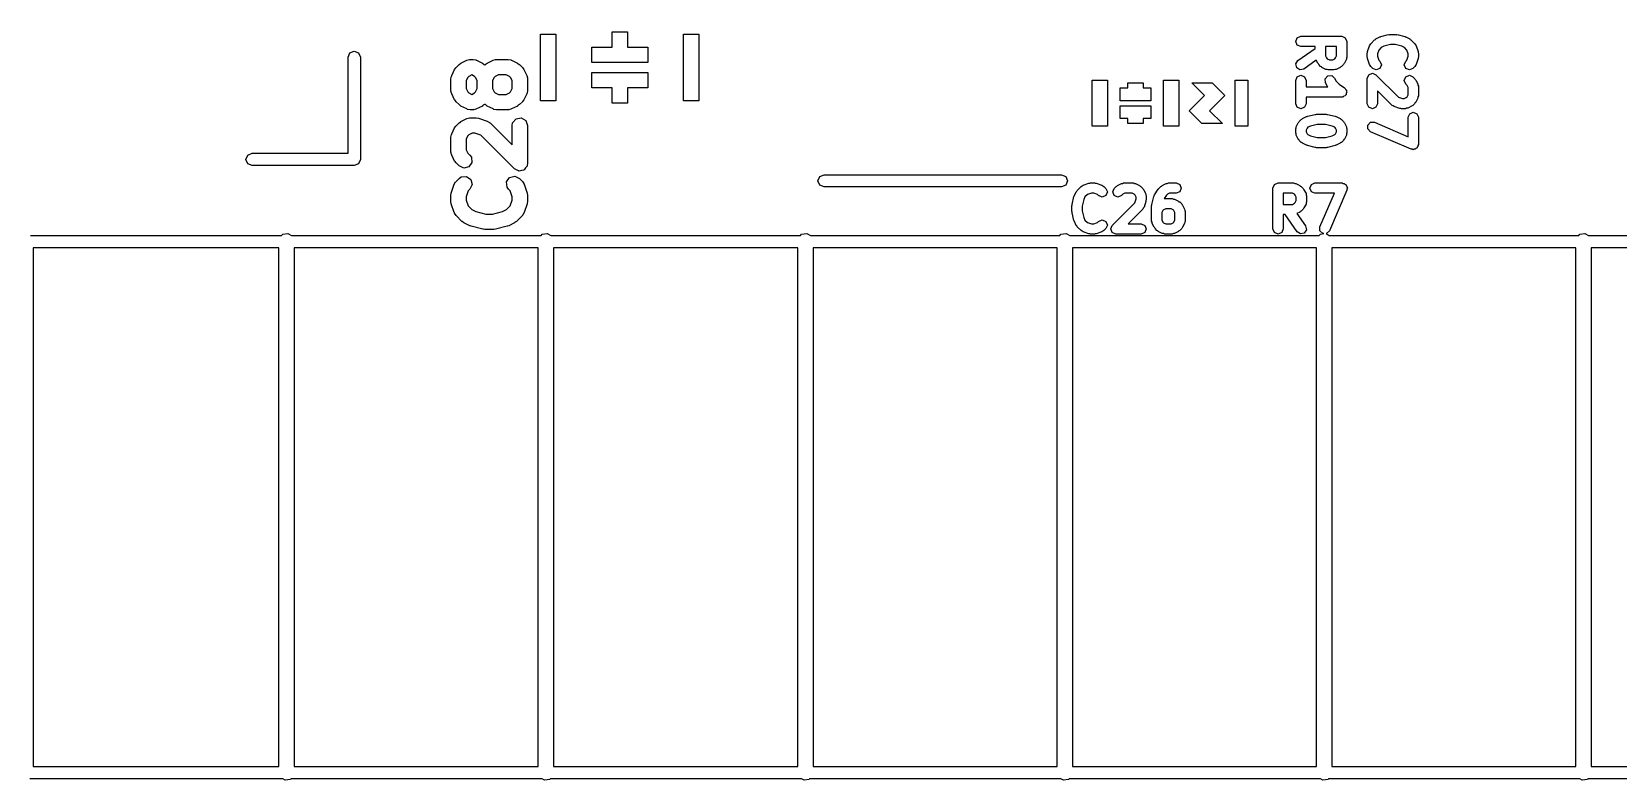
# Model space of a CAD drawing. Extents: x 99.7 to 144.3, y -109.9 to -50.
# Drawn here: x 109.39 to 124.93, y -109.93 to -102.6 of the extents above; entities that cross this region are included whole.
import ezdxf

# ---------------------------------------------------------------- set-up
doc = ezdxf.new("R2010")
doc.units = 0
doc.layers.add('BLACK', color=7, linetype='CONTINUOUS')

msp = doc.modelspace()

# ---------------------------------------------------------------- linework, layer by layer
at = {"layer": 'BLACK', "linetype": 'CONTINUOUS'}
for p, q in [((114.375, -103.275), (114.375, -102.625)), ((114.375, -102.625), (114.525, -102.625)), ((114.525, -102.625), (114.525, -103.275)), ((115.075, -102.75), (115.075, -102.6)), ((115.075, -102.6), (115.225, -102.6)), ((115.225, -102.6), (115.225, -102.75)), ((115.775, -103.275), (115.775, -102.625)), ((115.775, -102.625), (115.925, -102.625)), ((115.925, -102.625), (115.925, -103.275)), ((121.769, -102.695), (121.784, -102.66)), ((121.784, -102.66), (121.819, -102.645)), ((121.819, -102.645), (122.219, -102.645)), ((122.219, -102.645), (122.254, -102.66)), ((122.254, -102.66), (122.269, -102.695)), ((122.503, -102.717), (122.541, -102.679)), ((122.541, -102.679), (122.548, -102.676)), ((122.548, -102.676), (122.554, -102.67)), ((122.554, -102.67), (122.592, -102.651)), ((122.592, -102.651), (122.598, -102.65)), ((122.598, -102.65), (122.602, -102.647)), ((122.602, -102.647), (122.678, -102.628)), ((122.678, -102.628), (122.685, -102.629)), ((122.685, -102.629), (122.69, -102.626)), ((122.69, -102.626), (122.748, -102.626)), ((122.748, -102.626), (122.753, -102.629)), ((122.753, -102.629), (122.76, -102.628)), ((122.76, -102.628), (122.836, -102.647)), ((122.836, -102.647), (122.841, -102.65)), ((122.841, -102.65), (122.846, -102.651)), ((122.846, -102.651), (122.884, -102.67)), ((122.884, -102.67), (122.89, -102.676)), ((122.89, -102.676), (122.897, -102.679)), ((122.897, -102.679), (122.935, -102.717)), ((112.49, -102.85), (112.508, -102.808)), ((112.508, -102.808), (112.55, -102.79)), ((112.55, -102.79), (112.592, -102.808)), ((112.592, -102.808), (112.61, -102.85)), ((114.875, -102.9), (114.875, -102.75)), ((114.875, -102.75), (115.075, -102.75)), ((115.225, -102.75), (115.425, -102.75)), ((115.425, -102.75), (115.425, -102.9)), ((121.784, -102.731), (121.769, -102.695)), ((121.819, -102.745), (121.784, -102.731)), ((121.79, -102.883), (121.96, -102.764)), ((121.96, -102.745), (121.819, -102.745)), ((121.96, -102.764), (121.96, -102.745)), ((122.06, -102.745), (122.06, -102.836)), ((122.169, -102.745), (122.06, -102.745)), ((122.06, -102.836), (122.07, -102.856)), ((122.159, -102.856), (122.169, -102.836)), ((122.169, -102.836), (122.169, -102.745)), ((122.269, -102.695), (122.269, -102.848)), ((122.469, -102.81), (122.472, -102.802)), ((122.469, -102.848), (122.469, -102.81)), ((122.472, -102.794), (122.491, -102.737)), ((122.472, -102.802), (122.472, -102.794)), ((122.491, -102.737), (122.498, -102.728)), ((122.498, -102.728), (122.503, -102.717)), ((122.582, -102.779), (122.569, -102.818)), ((122.569, -102.818), (122.569, -102.84)), ((122.606, -102.755), (122.582, -102.779)), ((122.632, -102.742), (122.606, -102.755)), ((122.697, -102.726), (122.632, -102.742)), ((122.741, -102.726), (122.697, -102.726)), ((122.806, -102.742), (122.741, -102.726)), ((122.832, -102.755), (122.806, -102.742)), ((122.856, -102.779), (122.832, -102.755)), ((122.869, -102.818), (122.856, -102.779)), ((122.869, -102.84), (122.869, -102.818)), ((122.935, -102.717), (122.94, -102.728)), ((122.94, -102.728), (122.947, -102.737)), ((122.947, -102.737), (122.966, -102.794)), ((122.966, -102.794), (122.966, -102.802)), ((122.966, -102.802), (122.969, -102.81)), ((122.969, -102.81), (122.969, -102.848)), ((112.49, -103.79), (112.49, -102.85)), ((112.61, -102.85), (112.61, -103.85)), ((113.504, -103.027), (113.533, -102.97)), ((113.533, -102.97), (113.546, -102.952)), ((113.546, -102.952), (113.547, -102.951)), ((113.547, -102.951), (113.576, -102.922)), ((113.576, -102.922), (113.594, -102.909)), ((113.594, -102.909), (113.595, -102.908)), ((113.595, -102.908), (113.652, -102.879)), ((113.652, -102.879), (113.677, -102.872)), ((113.677, -102.872), (113.682, -102.873)), ((113.682, -102.873), (113.686, -102.871)), ((113.686, -102.871), (113.714, -102.871)), ((113.714, -102.871), (113.74, -102.876)), ((113.74, -102.876), (113.743, -102.879)), ((113.743, -102.879), (113.748, -102.879)), ((113.748, -102.879), (113.805, -102.908)), ((113.805, -102.908), (113.823, -102.921)), ((113.823, -102.921), (113.824, -102.922)), ((113.824, -102.922), (113.829, -102.926)), ((113.829, -102.926), (113.833, -102.922)), ((113.833, -102.922), (113.851, -102.909)), ((113.851, -102.909), (113.852, -102.908)), ((113.852, -102.908), (113.909, -102.879)), ((113.909, -102.879), (113.934, -102.872)), ((113.934, -102.872), (113.939, -102.873)), ((113.939, -102.873), (113.943, -102.871)), ((113.943, -102.871), (114.057, -102.871)), ((114.057, -102.871), (114.083, -102.876)), ((114.083, -102.876), (114.086, -102.879)), ((114.086, -102.879), (114.091, -102.879)), ((114.091, -102.879), (114.148, -102.908)), ((114.148, -102.908), (114.166, -102.921)), ((114.166, -102.921), (114.167, -102.922)), ((114.167, -102.922), (114.196, -102.951)), ((114.196, -102.951), (114.209, -102.969)), ((114.209, -102.969), (114.21, -102.97)), ((114.21, -102.97), (114.239, -103.027)), ((115.425, -102.9), (114.875, -102.9)), ((121.77, -102.915), (121.79, -102.883)), ((121.778, -102.952), (121.77, -102.915)), ((121.81, -102.973), (121.778, -102.952)), ((121.848, -102.965), (121.81, -102.973)), ((121.97, -102.879), (121.848, -102.965)), ((121.984, -102.908), (121.97, -102.879)), ((121.99, -102.913), (121.984, -102.908)), ((121.993, -102.921), (121.99, -102.913)), ((122.012, -102.94), (121.993, -102.921)), ((122.02, -102.943), (122.012, -102.94)), ((122.025, -102.949), (122.02, -102.943)), ((122.063, -102.969), (122.025, -102.949)), ((122.075, -102.969), (122.063, -102.969)), ((122.07, -102.856), (122.077, -102.864)), ((122.086, -102.974), (122.075, -102.969)), ((122.077, -102.864), (122.098, -102.874)), ((122.143, -102.974), (122.086, -102.974)), ((122.098, -102.874), (122.131, -102.874)), ((122.131, -102.874), (122.151, -102.864)), ((122.154, -102.969), (122.143, -102.974)), ((122.151, -102.864), (122.159, -102.856)), ((122.165, -102.969), (122.154, -102.969)), ((122.203, -102.949), (122.165, -102.969)), ((122.209, -102.943), (122.203, -102.949)), ((122.216, -102.94), (122.209, -102.943)), ((122.235, -102.921), (122.216, -102.94)), ((122.239, -102.913), (122.235, -102.921)), ((122.245, -102.908), (122.239, -102.913)), ((122.264, -102.87), (122.245, -102.908)), ((122.265, -102.858), (122.264, -102.87)), ((122.269, -102.848), (122.265, -102.858)), ((122.472, -102.855), (122.469, -102.848)), ((122.472, -102.863), (122.472, -102.855)), ((122.491, -102.921), (122.472, -102.863)), ((122.498, -102.929), (122.491, -102.921)), ((122.503, -102.94), (122.498, -102.929)), ((122.522, -102.959), (122.503, -102.94)), ((122.557, -102.974), (122.522, -102.959)), ((122.592, -102.959), (122.557, -102.974)), ((122.569, -102.84), (122.582, -102.878)), ((122.582, -102.878), (122.592, -102.888)), ((122.592, -102.888), (122.607, -102.924)), ((122.607, -102.924), (122.592, -102.959)), ((122.831, -102.924), (122.846, -102.888)), ((122.846, -102.959), (122.831, -102.924)), ((122.846, -102.888), (122.856, -102.878)), ((122.881, -102.974), (122.846, -102.959)), ((122.856, -102.878), (122.869, -102.84)), ((122.916, -102.959), (122.881, -102.974)), ((122.935, -102.94), (122.916, -102.959)), ((122.94, -102.929), (122.935, -102.94)), ((122.947, -102.921), (122.94, -102.929)), ((122.966, -102.863), (122.947, -102.921)), ((122.969, -102.848), (122.966, -102.855)), ((122.966, -102.855), (122.966, -102.863)), ((113.496, -103.061), (113.501, -103.035)), ((113.496, -103.175), (113.496, -103.061)), ((113.501, -103.035), (113.504, -103.032)), ((113.504, -103.032), (113.504, -103.027)), ((113.662, -103.048), (113.646, -103.078)), ((113.646, -103.078), (113.646, -103.157)), ((113.673, -103.037), (113.662, -103.048)), ((113.7, -103.023), (113.673, -103.037)), ((113.727, -103.037), (113.7, -103.023)), ((113.738, -103.048), (113.727, -103.037)), ((113.754, -103.078), (113.738, -103.048)), ((113.754, -103.157), (113.754, -103.078)), ((113.919, -103.048), (113.904, -103.078)), ((113.904, -103.078), (113.904, -103.157)), ((113.93, -103.037), (113.919, -103.048)), ((113.961, -103.021), (113.93, -103.037)), ((114.039, -103.021), (113.961, -103.021)), ((114.07, -103.037), (114.039, -103.021)), ((114.081, -103.048), (114.07, -103.037)), ((114.096, -103.078), (114.081, -103.048)), ((114.096, -103.157), (114.096, -103.078)), ((114.239, -103.027), (114.246, -103.052)), ((114.246, -103.052), (114.245, -103.057)), ((114.245, -103.057), (114.246, -103.061)), ((114.246, -103.061), (114.246, -103.175)), ((114.875, -103.15), (114.875, -103)), ((114.875, -103), (115.425, -103)), ((115.425, -103), (115.425, -103.15)), ((119.775, -103.525), (119.775, -103.075)), ((119.775, -103.075), (119.925, -103.075)), ((119.925, -103.075), (119.925, -103.525)), ((120.125, -103.15), (120.125, -103.1)), ((120.125, -103.1), (120.275, -103.1)), ((120.275, -103.1), (120.275, -103.15)), ((120.475, -103.075), (120.625, -103.075)), ((120.475, -103.525), (120.475, -103.075)), ((120.625, -103.075), (120.625, -103.525)), ((120.875, -103.225), (120.75, -103.1)), ((120.75, -103.1), (120.95, -103.1)), ((120.95, -103.1), (121.075, -103.225)), ((121.175, -103.525), (121.175, -103.075)), ((121.175, -103.075), (121.3, -103.075)), ((121.3, -103.075), (121.3, -103.525)), ((121.769, -103.076), (121.784, -103.041)), ((121.769, -103.305), (121.769, -103.076)), ((121.784, -103.041), (121.819, -103.026)), ((121.819, -103.026), (121.854, -103.041)), ((121.854, -103.041), (121.869, -103.076)), ((121.869, -103.076), (121.869, -103.14)), ((121.869, -103.14), (122.084, -103.14)), ((122.057, -103.06), (122.082, -103.031)), ((122.06, -103.099), (122.057, -103.06)), ((122.079, -103.137), (122.06, -103.099)), ((122.084, -103.14), (122.079, -103.137)), ((122.082, -103.031), (122.121, -103.029)), ((122.121, -103.029), (122.149, -103.054)), ((122.149, -103.054), (122.165, -103.085)), ((122.165, -103.085), (122.194, -103.114)), ((122.194, -103.114), (122.247, -103.149)), ((122.247, -103.149), (122.25, -103.153)), ((122.469, -103.057), (122.484, -103.022)), ((122.469, -103.305), (122.469, -103.057)), ((122.484, -103.022), (122.519, -103.007)), ((122.519, -103.007), (122.554, -103.022)), ((122.554, -103.022), (122.775, -103.242)), ((122.831, -103.076), (122.846, -103.041)), ((122.846, -103.112), (122.831, -103.076)), ((122.846, -103.041), (122.881, -103.026)), ((122.859, -103.125), (122.846, -103.112)), ((122.869, -103.145), (122.859, -103.125)), ((122.869, -103.217), (122.869, -103.145)), ((122.881, -103.026), (122.916, -103.041)), ((122.916, -103.041), (122.935, -103.06)), ((122.935, -103.06), (122.939, -103.067)), ((122.939, -103.067), (122.945, -103.073)), ((122.945, -103.073), (122.964, -103.111)), ((122.964, -103.111), (122.965, -103.123)), ((122.965, -103.123), (122.969, -103.133)), ((122.969, -103.133), (122.969, -103.229)), ((113.498, -103.179), (113.496, -103.175)), ((113.497, -103.184), (113.498, -103.179)), ((113.504, -103.209), (113.497, -103.184)), ((113.533, -103.266), (113.504, -103.209)), ((113.534, -103.267), (113.533, -103.266)), ((113.547, -103.285), (113.534, -103.267)), ((113.576, -103.314), (113.547, -103.285)), ((113.646, -103.157), (113.662, -103.188)), ((113.662, -103.188), (113.673, -103.199)), ((113.673, -103.199), (113.7, -103.213)), ((113.7, -103.213), (113.727, -103.199)), ((113.727, -103.199), (113.738, -103.188)), ((113.738, -103.188), (113.754, -103.157)), ((113.904, -103.157), (113.919, -103.188)), ((113.919, -103.188), (113.93, -103.199)), ((113.93, -103.199), (113.961, -103.214)), ((113.961, -103.214), (114.039, -103.214)), ((114.039, -103.214), (114.07, -103.199)), ((114.07, -103.199), (114.081, -103.188)), ((114.081, -103.188), (114.096, -103.157)), ((114.196, -103.285), (114.167, -103.314)), ((114.197, -103.284), (114.196, -103.285)), ((114.21, -103.266), (114.197, -103.284)), ((114.239, -103.209), (114.21, -103.266)), ((114.242, -103.201), (114.239, -103.204)), ((114.239, -103.204), (114.239, -103.209)), ((114.246, -103.175), (114.242, -103.201)), ((114.525, -103.275), (114.375, -103.275)), ((115.075, -103.15), (114.875, -103.15)), ((115.075, -103.3), (115.075, -103.15)), ((115.225, -103.3), (115.075, -103.3)), ((115.425, -103.15), (115.225, -103.15)), ((115.225, -103.15), (115.225, -103.3)), ((115.925, -103.275), (115.775, -103.275)), ((120.05, -103.275), (120.05, -103.15)), ((120.05, -103.15), (120.125, -103.15)), ((120.35, -103.275), (120.05, -103.275)), ((120.275, -103.15), (120.35, -103.15)), ((120.35, -103.15), (120.35, -103.275)), ((120.725, -103.375), (120.875, -103.225)), ((121.075, -103.225), (120.925, -103.375)), ((122.219, -103.24), (121.869, -103.24)), ((121.869, -103.24), (121.869, -103.305)), ((122.224, -103.239), (122.219, -103.24)), ((122.229, -103.24), (122.224, -103.239)), ((122.241, -103.231), (122.229, -103.24)), ((122.254, -103.226), (122.241, -103.231)), ((122.25, -103.153), (122.254, -103.155)), ((122.254, -103.155), (122.26, -103.169)), ((122.256, -103.221), (122.254, -103.226)), ((122.261, -103.218), (122.256, -103.221)), ((122.26, -103.169), (122.268, -103.181)), ((122.263, -103.204), (122.261, -103.218)), ((122.269, -103.19), (122.263, -103.204)), ((122.268, -103.181), (122.267, -103.186)), ((122.267, -103.186), (122.269, -103.19)), ((122.712, -103.321), (122.569, -103.178)), ((122.569, -103.178), (122.569, -103.305)), ((122.775, -103.242), (122.813, -103.255)), ((122.813, -103.255), (122.831, -103.255)), ((122.831, -103.255), (122.851, -103.245)), ((122.851, -103.245), (122.859, -103.237)), ((122.859, -103.237), (122.869, -103.217)), ((122.935, -103.302), (122.916, -103.321)), ((122.939, -103.294), (122.935, -103.302)), ((122.945, -103.289), (122.939, -103.294)), ((122.964, -103.251), (122.945, -103.289)), ((122.965, -103.239), (122.964, -103.251)), ((122.969, -103.229), (122.965, -103.239)), ((113.577, -103.314), (113.576, -103.314)), ((113.595, -103.328), (113.577, -103.314)), ((113.652, -103.356), (113.595, -103.328)), ((113.595, -103.479), (113.652, -103.451)), ((113.657, -103.357), (113.652, -103.356)), ((113.652, -103.451), (113.677, -103.443)), ((113.66, -103.36), (113.657, -103.357)), ((113.686, -103.364), (113.66, -103.36)), ((113.677, -103.443), (113.682, -103.444)), ((113.682, -103.444), (113.686, -103.443)), ((113.714, -103.364), (113.686, -103.364)), ((113.686, -103.443), (113.743, -103.443)), ((113.718, -103.363), (113.714, -103.364)), ((113.723, -103.364), (113.718, -103.363)), ((113.748, -103.356), (113.723, -103.364)), ((113.743, -103.443), (113.765, -103.447)), ((113.805, -103.328), (113.748, -103.356)), ((113.765, -103.447), (113.767, -103.447)), ((113.767, -103.447), (113.852, -103.475)), ((113.806, -103.327), (113.805, -103.328)), ((113.824, -103.314), (113.806, -103.327)), ((113.829, -103.31), (113.824, -103.314)), ((113.833, -103.314), (113.829, -103.31)), ((113.834, -103.314), (113.833, -103.314)), ((113.852, -103.328), (113.834, -103.314)), ((113.909, -103.356), (113.852, -103.328)), ((113.914, -103.357), (113.909, -103.356)), ((113.917, -103.36), (113.914, -103.357)), ((113.943, -103.364), (113.917, -103.36)), ((114.057, -103.364), (113.943, -103.364)), ((114.061, -103.363), (114.057, -103.364)), ((114.066, -103.364), (114.061, -103.363)), ((114.091, -103.356), (114.066, -103.364)), ((114.148, -103.328), (114.091, -103.356)), ((114.101, -103.492), (114.134, -103.453)), ((114.134, -103.453), (114.184, -103.444)), ((114.149, -103.327), (114.148, -103.328)), ((114.167, -103.314), (114.149, -103.327)), ((114.184, -103.444), (114.229, -103.47)), ((120.05, -103.45), (120.05, -103.325)), ((120.05, -103.325), (120.35, -103.325)), ((120.125, -103.45), (120.05, -103.45)), ((120.125, -103.5), (120.125, -103.45)), ((120.35, -103.45), (120.275, -103.45)), ((120.275, -103.45), (120.275, -103.5)), ((120.35, -103.325), (120.35, -103.45)), ((120.85, -103.5), (120.725, -103.375)), ((120.925, -103.375), (121.05, -103.5)), ((121.784, -103.34), (121.769, -103.305)), ((121.819, -103.355), (121.784, -103.34)), ((121.854, -103.34), (121.819, -103.355)), ((121.822, -103.46), (121.829, -103.457)), ((121.829, -103.457), (121.835, -103.451)), ((121.835, -103.451), (121.873, -103.431)), ((121.869, -103.305), (121.854, -103.34)), ((121.873, -103.431), (121.879, -103.431)), ((121.879, -103.431), (121.883, -103.428)), ((121.883, -103.428), (121.959, -103.409)), ((121.959, -103.409), (121.966, -103.41)), ((121.966, -103.41), (121.971, -103.407)), ((121.971, -103.407), (122.067, -103.407)), ((122.067, -103.407), (122.073, -103.41)), ((122.073, -103.41), (122.079, -103.409)), ((122.079, -103.409), (122.155, -103.428)), ((122.155, -103.428), (122.16, -103.431)), ((122.16, -103.431), (122.165, -103.431)), ((122.165, -103.431), (122.203, -103.451)), ((122.203, -103.451), (122.209, -103.457)), ((122.209, -103.457), (122.216, -103.46)), ((122.484, -103.34), (122.469, -103.305)), ((122.519, -103.355), (122.484, -103.34)), ((122.554, -103.34), (122.519, -103.355)), ((122.569, -103.305), (122.554, -103.34)), ((122.723, -103.326), (122.712, -103.321)), ((122.732, -103.333), (122.723, -103.326)), ((122.789, -103.352), (122.732, -103.333)), ((122.797, -103.352), (122.789, -103.352)), ((122.805, -103.355), (122.797, -103.352)), ((122.843, -103.355), (122.805, -103.355)), ((122.854, -103.35), (122.843, -103.355)), ((122.865, -103.349), (122.854, -103.35)), ((122.903, -103.33), (122.865, -103.349)), ((122.869, -103.438), (122.884, -103.403)), ((122.869, -103.629), (122.869, -103.438)), ((122.884, -103.403), (122.919, -103.388)), ((122.909, -103.324), (122.903, -103.33)), ((122.916, -103.321), (122.909, -103.324)), ((122.919, -103.388), (122.954, -103.403)), ((122.954, -103.403), (122.969, -103.438)), ((122.969, -103.438), (122.969, -103.705)), ((113.496, -103.632), (113.501, -103.606)), ((113.501, -103.606), (113.504, -103.603)), ((113.504, -103.599), (113.533, -103.541)), ((113.504, -103.603), (113.504, -103.599)), ((113.533, -103.541), (113.546, -103.523)), ((113.546, -103.523), (113.547, -103.522)), ((113.547, -103.522), (113.576, -103.493)), ((113.576, -103.493), (113.594, -103.481)), ((113.594, -103.481), (113.595, -103.479)), ((113.673, -103.608), (113.662, -103.619)), ((113.703, -103.593), (113.673, -103.608)), ((113.731, -103.593), (113.703, -103.593)), ((113.788, -103.612), (113.731, -103.593)), ((114.118, -103.942), (113.788, -103.612)), ((113.852, -103.475), (113.875, -103.488)), ((113.875, -103.488), (113.878, -103.492)), ((113.878, -103.492), (113.882, -103.493)), ((113.882, -103.493), (114.096, -103.708)), ((114.096, -103.518), (114.101, -103.492)), ((114.096, -103.708), (114.096, -103.518)), ((114.229, -103.47), (114.246, -103.518)), ((114.246, -103.518), (114.246, -103.889)), ((119.925, -103.525), (119.775, -103.525)), ((120.275, -103.5), (120.125, -103.5)), ((120.625, -103.525), (120.475, -103.525)), ((121.05, -103.5), (120.85, -103.5)), ((121.3, -103.525), (121.175, -103.525)), ((121.769, -103.552), (121.774, -103.542)), ((121.769, -103.59), (121.769, -103.552)), ((121.774, -103.601), (121.769, -103.59)), ((121.774, -103.53), (121.793, -103.492)), ((121.774, -103.542), (121.774, -103.53)), ((121.774, -103.613), (121.774, -103.601)), ((121.793, -103.651), (121.774, -103.613)), ((121.793, -103.492), (121.8, -103.487)), ((121.8, -103.487), (121.803, -103.479)), ((121.803, -103.479), (121.822, -103.46)), ((121.879, -103.544), (121.869, -103.564)), ((121.869, -103.564), (121.869, -103.579)), ((121.869, -103.579), (121.879, -103.599)), ((121.887, -103.536), (121.879, -103.544)), ((121.879, -103.599), (121.887, -103.607)), ((121.913, -103.523), (121.887, -103.536)), ((121.887, -103.607), (121.913, -103.619)), ((121.978, -103.507), (121.913, -103.523)), ((122.061, -103.507), (121.978, -103.507)), ((122.125, -103.523), (122.061, -103.507)), ((122.151, -103.536), (122.125, -103.523)), ((122.125, -103.619), (122.151, -103.607)), ((122.159, -103.544), (122.151, -103.536)), ((122.151, -103.607), (122.159, -103.599)), ((122.169, -103.564), (122.159, -103.544)), ((122.159, -103.599), (122.169, -103.579)), ((122.169, -103.579), (122.169, -103.564)), ((122.216, -103.46), (122.235, -103.479)), ((122.235, -103.479), (122.239, -103.487)), ((122.239, -103.487), (122.245, -103.492)), ((122.245, -103.492), (122.264, -103.53)), ((122.264, -103.613), (122.245, -103.651)), ((122.264, -103.53), (122.265, -103.542)), ((122.265, -103.601), (122.264, -103.613)), ((122.265, -103.542), (122.269, -103.552)), ((122.269, -103.59), (122.265, -103.601)), ((122.269, -103.552), (122.269, -103.59)), ((122.473, -103.514), (122.5, -103.487)), ((122.473, -103.552), (122.473, -103.514)), ((122.499, -103.579), (122.473, -103.552)), ((122.899, -103.751), (122.499, -103.579)), ((122.5, -103.487), (122.539, -103.487)), ((122.539, -103.487), (122.869, -103.629)), ((113.496, -103.775), (113.496, -103.632)), ((113.662, -103.619), (113.646, -103.65)), ((113.646, -103.65), (113.646, -103.757)), ((113.646, -103.757), (113.662, -103.788)), ((121.8, -103.656), (121.793, -103.651)), ((121.803, -103.664), (121.8, -103.656)), ((121.822, -103.683), (121.803, -103.664)), ((121.829, -103.686), (121.822, -103.683)), ((121.835, -103.692), (121.829, -103.686)), ((121.873, -103.711), (121.835, -103.692)), ((121.879, -103.712), (121.873, -103.711)), ((121.883, -103.715), (121.879, -103.712)), ((121.959, -103.734), (121.883, -103.715)), ((121.913, -103.619), (121.978, -103.636)), ((121.966, -103.733), (121.959, -103.734)), ((121.971, -103.736), (121.966, -103.733)), ((122.067, -103.736), (121.971, -103.736)), ((121.978, -103.636), (122.061, -103.636)), ((122.061, -103.636), (122.125, -103.619)), ((122.073, -103.733), (122.067, -103.736)), ((122.079, -103.734), (122.073, -103.733)), ((122.155, -103.715), (122.079, -103.734)), ((122.16, -103.712), (122.155, -103.715)), ((122.165, -103.711), (122.16, -103.712)), ((122.203, -103.692), (122.165, -103.711)), ((122.209, -103.686), (122.203, -103.692)), ((122.216, -103.683), (122.209, -103.686)), ((122.235, -103.664), (122.216, -103.683)), ((122.239, -103.656), (122.235, -103.664)), ((122.245, -103.651), (122.239, -103.656)), ((122.91, -103.751), (122.899, -103.751)), ((122.919, -103.755), (122.91, -103.751)), ((122.928, -103.751), (122.919, -103.755)), ((122.938, -103.751), (122.928, -103.751)), ((122.945, -103.744), (122.938, -103.751)), ((122.954, -103.74), (122.945, -103.744)), ((122.958, -103.731), (122.954, -103.74)), ((122.965, -103.724), (122.958, -103.731)), ((122.969, -103.705), (122.965, -103.714)), ((122.965, -103.714), (122.965, -103.724)), ((111.49, -103.85), (111.508, -103.808)), ((111.508, -103.892), (111.49, -103.85)), ((111.508, -103.808), (111.55, -103.79)), ((111.55, -103.91), (111.508, -103.892)), ((111.55, -103.79), (112.49, -103.79)), ((112.55, -103.91), (111.55, -103.91)), ((112.592, -103.892), (112.55, -103.91)), ((112.61, -103.85), (112.592, -103.892)), ((113.498, -103.779), (113.496, -103.775)), ((113.497, -103.784), (113.498, -103.779)), ((113.504, -103.809), (113.497, -103.784)), ((113.533, -103.866), (113.504, -103.809)), ((113.534, -103.867), (113.533, -103.866)), ((113.547, -103.885), (113.534, -103.867)), ((113.576, -103.914), (113.547, -103.885)), ((113.622, -103.935), (113.576, -103.914)), ((113.672, -103.922), (113.622, -103.935)), ((113.662, -103.788), (113.682, -103.808)), ((113.701, -103.88), (113.672, -103.922)), ((113.682, -103.808), (113.697, -103.829)), ((113.697, -103.829), (113.701, -103.88)), ((114.242, -103.915), (114.227, -103.932)), ((114.243, -103.91), (114.242, -103.915)), ((114.244, -103.909), (114.243, -103.91)), ((114.246, -103.889), (114.244, -103.905)), ((114.244, -103.905), (114.244, -103.909)), ((113.529, -104.094), (113.541, -104.071)), ((113.541, -104.071), (113.545, -104.069)), ((113.545, -104.069), (113.547, -104.065)), ((113.547, -104.065), (113.576, -104.036)), ((113.576, -104.036), (113.597, -104.021)), ((113.597, -104.021), (113.648, -104.017)), ((113.648, -104.017), (113.69, -104.046)), ((113.69, -104.046), (113.703, -104.096)), ((114.042, -104.07), (114.071, -104.028)), ((114.046, -104.121), (114.042, -104.07)), ((114.071, -104.028), (114.121, -104.015)), ((114.139, -103.952), (114.118, -103.942)), ((114.121, -104.015), (114.167, -104.036)), ((114.158, -103.963), (114.139, -103.952)), ((114.162, -103.963), (114.158, -103.963)), ((114.165, -103.964), (114.162, -103.963)), ((114.187, -103.958), (114.165, -103.964)), ((114.167, -104.036), (114.196, -104.065)), ((114.209, -103.954), (114.187, -103.958)), ((114.196, -104.065), (114.211, -104.086)), ((114.211, -103.952), (114.209, -103.954)), ((114.214, -103.951), (114.211, -103.952)), ((114.227, -103.932), (114.214, -103.951)), ((117.09, -104.06), (117.108, -104.018)), ((117.108, -104.102), (117.09, -104.06)), ((117.108, -104.018), (117.15, -104)), ((117.15, -104), (119.475, -104)), ((119.475, -104), (119.517, -104.018)), ((119.517, -104.018), (119.535, -104.06)), ((119.535, -104.06), (119.517, -104.102)), ((119.752, -104.084), (119.76, -104.081)), ((119.76, -104.081), (119.798, -104.081)), ((119.798, -104.081), (119.805, -104.084)), ((120.073, -104.085), (120.083, -104.081)), ((120.083, -104.081), (120.179, -104.081)), ((120.179, -104.081), (120.189, -104.085)), ((120.511, -104.085), (120.521, -104.081)), ((120.521, -104.081), (120.598, -104.081)), ((120.598, -104.081), (120.633, -104.096)), ((121.56, -104.096), (121.595, -104.081)), ((121.595, -104.081), (121.748, -104.081)), ((121.748, -104.081), (121.758, -104.085)), ((121.922, -104.096), (121.957, -104.081)), ((121.957, -104.081), (122.224, -104.081)), ((122.224, -104.081), (122.233, -104.085)), ((113.496, -104.204), (113.5, -104.181)), ((113.496, -104.261), (113.496, -104.204)), ((113.5, -104.18), (113.529, -104.094)), ((113.5, -104.181), (113.5, -104.18)), ((113.666, -104.158), (113.646, -104.216)), ((113.646, -104.216), (113.646, -104.249)), ((113.682, -104.142), (113.666, -104.158)), ((113.703, -104.096), (113.682, -104.142)), ((114.061, -104.142), (114.046, -104.121)), ((114.077, -104.158), (114.061, -104.142)), ((114.096, -104.216), (114.077, -104.158)), ((114.096, -104.249), (114.096, -104.216)), ((114.211, -104.086), (114.211, -104.091)), ((114.211, -104.091), (114.214, -104.094)), ((114.214, -104.094), (114.243, -104.18)), ((114.243, -104.18), (114.246, -104.202)), ((114.246, -104.202), (114.246, -104.204)), ((114.246, -104.204), (114.246, -104.261)), ((117.15, -104.12), (117.108, -104.102)), ((119.475, -104.12), (117.15, -104.12)), ((119.517, -104.102), (119.475, -104.12)), ((119.578, -104.29), (119.597, -104.214)), ((119.597, -104.214), (119.6, -104.209)), ((119.6, -104.209), (119.601, -104.204)), ((119.601, -104.204), (119.62, -104.166)), ((119.62, -104.166), (119.626, -104.16)), ((119.626, -104.16), (119.629, -104.153)), ((119.629, -104.153), (119.667, -104.115)), ((119.667, -104.115), (119.678, -104.11)), ((119.678, -104.11), (119.687, -104.103)), ((119.687, -104.103), (119.744, -104.084)), ((119.705, -104.218), (119.692, -104.244)), ((119.729, -104.194), (119.705, -104.218)), ((119.768, -104.181), (119.729, -104.194)), ((119.744, -104.084), (119.752, -104.084)), ((119.79, -104.181), (119.768, -104.181)), ((119.828, -104.194), (119.79, -104.181)), ((119.805, -104.084), (119.813, -104.084)), ((119.813, -104.084), (119.871, -104.103)), ((119.838, -104.204), (119.828, -104.194)), ((119.874, -104.219), (119.838, -104.204)), ((119.871, -104.103), (119.879, -104.11)), ((119.909, -104.204), (119.874, -104.219)), ((119.879, -104.11), (119.89, -104.115)), ((119.89, -104.115), (119.909, -104.134)), ((119.909, -104.134), (119.924, -104.169)), ((119.924, -104.169), (119.909, -104.204)), ((119.976, -104.169), (119.991, -104.134)), ((119.991, -104.204), (119.976, -104.169)), ((119.991, -104.134), (120.01, -104.115)), ((120.026, -104.219), (119.991, -104.204)), ((120.01, -104.115), (120.017, -104.111)), ((120.017, -104.111), (120.023, -104.105)), ((120.023, -104.105), (120.061, -104.086)), ((120.062, -104.204), (120.026, -104.219)), ((120.061, -104.086), (120.073, -104.085)), ((120.075, -104.191), (120.062, -104.204)), ((120.095, -104.181), (120.075, -104.191)), ((120.167, -104.181), (120.095, -104.181)), ((120.187, -104.191), (120.167, -104.181)), ((120.195, -104.199), (120.187, -104.191)), ((120.189, -104.085), (120.201, -104.086)), ((120.205, -104.219), (120.195, -104.199)), ((120.201, -104.086), (120.239, -104.105)), ((120.205, -104.237), (120.205, -104.219)), ((120.239, -104.105), (120.244, -104.111)), ((120.244, -104.111), (120.252, -104.115)), ((120.252, -104.115), (120.271, -104.134)), ((120.271, -104.134), (120.274, -104.141)), ((120.274, -104.141), (120.28, -104.147)), ((120.28, -104.147), (120.299, -104.185)), ((120.299, -104.185), (120.3, -104.196)), ((120.3, -104.196), (120.305, -104.207)), ((120.305, -104.207), (120.305, -104.245)), ((120.359, -104.29), (120.378, -104.214)), ((120.378, -104.214), (120.383, -104.207)), ((120.383, -104.207), (120.385, -104.198)), ((120.385, -104.198), (120.423, -104.141)), ((120.423, -104.141), (120.427, -104.138)), ((120.427, -104.138), (120.429, -104.134)), ((120.429, -104.134), (120.448, -104.115)), ((120.448, -104.115), (120.456, -104.111)), ((120.456, -104.111), (120.461, -104.105)), ((120.461, -104.105), (120.499, -104.086)), ((120.503, -104.201), (120.481, -104.234)), ((120.481, -104.234), (120.483, -104.233)), ((120.483, -104.233), (120.56, -104.233)), ((120.499, -104.086), (120.511, -104.085)), ((120.513, -104.191), (120.503, -104.201)), ((120.533, -104.181), (120.513, -104.191)), ((120.598, -104.181), (120.533, -104.181)), ((120.56, -104.233), (120.57, -104.238)), ((120.633, -104.166), (120.598, -104.181)), ((120.633, -104.096), (120.648, -104.131)), ((120.648, -104.131), (120.633, -104.166)), ((121.545, -104.131), (121.56, -104.096)), ((121.545, -104.531), (121.545, -104.131)), ((121.645, -104.181), (121.645, -104.29)), ((121.736, -104.181), (121.645, -104.181)), ((121.756, -104.191), (121.736, -104.181)), ((121.764, -104.199), (121.756, -104.191)), ((121.758, -104.085), (121.77, -104.086)), ((121.774, -104.219), (121.764, -104.199)), ((121.77, -104.086), (121.808, -104.105)), ((121.774, -104.252), (121.774, -104.219)), ((121.808, -104.105), (121.813, -104.111)), ((121.813, -104.111), (121.821, -104.115)), ((121.821, -104.115), (121.84, -104.134)), ((121.84, -104.134), (121.843, -104.141)), ((121.843, -104.141), (121.849, -104.147)), ((121.849, -104.147), (121.869, -104.185)), ((121.869, -104.185), (121.869, -104.196)), ((121.869, -104.196), (121.874, -104.207)), ((121.874, -104.207), (121.874, -104.264)), ((121.907, -104.131), (121.922, -104.096)), ((121.922, -104.166), (121.907, -104.131)), ((121.957, -104.181), (121.922, -104.166)), ((122.148, -104.181), (121.957, -104.181)), ((122.006, -104.511), (122.148, -104.181)), ((122.27, -104.151), (122.098, -104.551)), ((122.233, -104.085), (122.244, -104.085)), ((122.244, -104.085), (122.25, -104.092)), ((122.25, -104.092), (122.259, -104.096)), ((122.259, -104.096), (122.263, -104.105)), ((122.263, -104.105), (122.27, -104.112)), ((122.27, -104.112), (122.27, -104.122)), ((122.27, -104.122), (122.274, -104.131)), ((122.274, -104.131), (122.27, -104.14)), ((122.27, -104.14), (122.27, -104.151)), ((113.497, -104.262), (113.496, -104.261)), ((113.5, -104.284), (113.497, -104.262)), ((113.529, -104.37), (113.5, -104.284)), ((113.532, -104.374), (113.529, -104.37)), ((113.532, -104.378), (113.532, -104.374)), ((113.547, -104.399), (113.532, -104.378)), ((113.646, -104.249), (113.666, -104.306)), ((113.666, -104.306), (113.702, -104.342)), ((113.702, -104.342), (113.74, -104.361)), ((113.74, -104.361), (113.838, -104.386)), ((113.838, -104.386), (113.905, -104.386)), ((113.905, -104.386), (114.002, -104.361)), ((114.002, -104.361), (114.041, -104.342)), ((114.041, -104.342), (114.077, -104.306)), ((114.077, -104.306), (114.096, -104.249)), ((114.214, -104.37), (114.202, -104.393)), ((114.243, -104.284), (114.214, -104.37)), ((114.246, -104.261), (114.243, -104.283)), ((114.243, -104.283), (114.243, -104.284)), ((119.576, -104.302), (119.579, -104.297)), ((119.576, -104.36), (119.576, -104.302)), ((119.579, -104.365), (119.576, -104.36)), ((119.579, -104.297), (119.578, -104.29)), ((119.578, -104.372), (119.579, -104.365)), ((119.597, -104.448), (119.578, -104.372)), ((119.692, -104.244), (119.676, -104.309)), ((119.676, -104.309), (119.676, -104.353)), ((119.676, -104.353), (119.692, -104.418)), ((119.972, -104.496), (120.192, -104.275)), ((120.271, -104.338), (120.128, -104.481)), ((120.192, -104.275), (120.205, -104.237)), ((120.276, -104.327), (120.271, -104.338)), ((120.283, -104.318), (120.276, -104.327)), ((120.302, -104.261), (120.283, -104.318)), ((120.305, -104.245), (120.302, -104.253)), ((120.302, -104.253), (120.302, -104.261)), ((120.357, -104.302), (120.36, -104.297)), ((120.357, -104.455), (120.357, -104.302)), ((120.36, -104.297), (120.359, -104.29)), ((120.467, -104.351), (120.457, -104.371)), ((120.457, -104.371), (120.457, -104.443)), ((120.475, -104.343), (120.467, -104.351)), ((120.495, -104.333), (120.475, -104.343)), ((120.548, -104.333), (120.495, -104.333)), ((120.568, -104.343), (120.548, -104.333)), ((120.576, -104.351), (120.568, -104.343)), ((120.57, -104.238), (120.582, -104.239)), ((120.586, -104.371), (120.576, -104.351)), ((120.582, -104.239), (120.62, -104.258)), ((120.586, -104.443), (120.586, -104.371)), ((120.62, -104.258), (120.625, -104.264)), ((120.625, -104.264), (120.633, -104.267)), ((120.633, -104.267), (120.652, -104.286)), ((120.652, -104.286), (120.655, -104.294)), ((120.655, -104.294), (120.661, -104.299)), ((120.661, -104.299), (120.68, -104.337)), ((120.68, -104.337), (120.681, -104.349)), ((120.681, -104.349), (120.686, -104.36)), ((120.686, -104.36), (120.686, -104.455)), ((121.645, -104.29), (121.736, -104.29)), ((121.664, -104.39), (121.645, -104.39)), ((121.645, -104.39), (121.645, -104.531)), ((121.783, -104.56), (121.664, -104.39)), ((121.736, -104.29), (121.756, -104.28)), ((121.756, -104.28), (121.764, -104.273)), ((121.764, -104.273), (121.774, -104.252)), ((121.808, -104.366), (121.779, -104.38)), ((121.779, -104.38), (121.865, -104.502)), ((121.813, -104.36), (121.808, -104.366)), ((121.821, -104.357), (121.813, -104.36)), ((121.84, -104.338), (121.821, -104.357)), ((121.843, -104.33), (121.84, -104.338)), ((121.849, -104.325), (121.843, -104.33)), ((121.869, -104.287), (121.849, -104.325)), ((121.874, -104.264), (121.869, -104.275)), ((121.869, -104.275), (121.869, -104.287)), ((113.604, -104.457), (113.547, -104.399)), ((113.606, -104.457), (113.604, -104.457)), ((113.624, -104.471), (113.606, -104.457)), ((113.681, -104.499), (113.624, -104.471)), ((113.684, -104.5), (113.681, -104.499)), ((113.696, -104.505), (113.684, -104.5)), ((113.81, -104.533), (113.696, -104.505)), ((113.814, -104.533), (113.81, -104.533)), ((113.829, -104.536), (113.814, -104.533)), ((113.914, -104.536), (113.829, -104.536)), ((113.918, -104.535), (113.914, -104.536)), ((113.932, -104.533), (113.918, -104.535)), ((114.047, -104.505), (113.932, -104.533)), ((114.05, -104.503), (114.047, -104.505)), ((114.062, -104.499), (114.05, -104.503)), ((114.119, -104.471), (114.062, -104.499)), ((114.12, -104.469), (114.119, -104.471)), ((114.139, -104.457), (114.12, -104.469)), ((114.196, -104.399), (114.139, -104.457)), ((114.198, -104.395), (114.196, -104.399)), ((114.202, -104.393), (114.198, -104.395)), ((119.6, -104.452), (119.597, -104.448)), ((119.601, -104.458), (119.6, -104.452)), ((119.62, -104.496), (119.601, -104.458)), ((119.626, -104.502), (119.62, -104.496)), ((119.629, -104.509), (119.626, -104.502)), ((119.667, -104.547), (119.629, -104.509)), ((119.678, -104.552), (119.667, -104.547)), ((119.692, -104.418), (119.705, -104.444)), ((119.705, -104.444), (119.729, -104.468)), ((119.729, -104.468), (119.768, -104.481)), ((119.768, -104.481), (119.79, -104.481)), ((119.79, -104.481), (119.828, -104.468)), ((119.828, -104.468), (119.838, -104.458)), ((119.838, -104.458), (119.874, -104.443)), ((119.874, -104.443), (119.909, -104.458)), ((119.89, -104.547), (119.879, -104.552)), ((119.909, -104.528), (119.89, -104.547)), ((119.909, -104.458), (119.924, -104.493)), ((119.924, -104.493), (119.909, -104.528)), ((119.957, -104.531), (119.972, -104.496)), ((119.972, -104.566), (119.957, -104.531)), ((120.128, -104.481), (120.255, -104.481)), ((120.255, -104.481), (120.29, -104.496)), ((120.29, -104.496), (120.305, -104.531)), ((120.305, -104.531), (120.29, -104.566)), ((120.362, -104.466), (120.357, -104.455)), ((120.362, -104.477), (120.362, -104.466)), ((120.381, -104.515), (120.362, -104.477)), ((120.388, -104.521), (120.381, -104.515)), ((120.391, -104.528), (120.388, -104.521)), ((120.41, -104.547), (120.391, -104.528)), ((120.417, -104.55), (120.41, -104.547)), ((120.457, -104.443), (120.467, -104.463)), ((120.467, -104.463), (120.475, -104.471)), ((120.475, -104.471), (120.495, -104.481)), ((120.495, -104.481), (120.548, -104.481)), ((120.548, -104.481), (120.568, -104.471)), ((120.568, -104.471), (120.576, -104.463)), ((120.576, -104.463), (120.586, -104.443)), ((120.633, -104.547), (120.625, -104.55)), ((120.652, -104.528), (120.633, -104.547)), ((120.655, -104.521), (120.652, -104.528)), ((120.661, -104.515), (120.655, -104.521)), ((120.68, -104.477), (120.661, -104.515)), ((120.681, -104.466), (120.68, -104.477)), ((120.686, -104.455), (120.681, -104.466)), ((121.56, -104.566), (121.545, -104.531)), ((121.645, -104.531), (121.631, -104.566)), ((121.873, -104.54), (121.852, -104.572)), ((121.865, -104.502), (121.873, -104.54)), ((122.006, -104.55), (122.006, -104.511)), ((109.379, -104.595), (111.839, -104.595)), ((111.839, -104.595), (111.85, -104.583)), ((111.85, -104.583), (111.9, -104.574)), ((111.9, -104.574), (111.936, -104.595)), ((111.936, -104.595), (114.379, -104.595)), ((114.379, -104.595), (114.39, -104.583)), ((114.39, -104.583), (114.44, -104.574)), ((114.44, -104.574), (114.476, -104.595)), ((114.476, -104.595), (116.919, -104.595)), ((116.919, -104.595), (116.93, -104.583)), ((116.93, -104.583), (116.98, -104.574)), ((116.98, -104.574), (117.016, -104.595)), ((117.016, -104.595), (119.459, -104.595)), ((119.459, -104.595), (119.47, -104.583)), ((119.47, -104.583), (119.52, -104.574)), ((119.52, -104.574), (119.556, -104.595)), ((119.556, -104.595), (121.999, -104.595)), ((119.687, -104.559), (119.678, -104.552)), ((119.744, -104.578), (119.687, -104.559)), ((119.752, -104.578), (119.744, -104.578)), ((119.76, -104.581), (119.752, -104.578)), ((119.798, -104.581), (119.76, -104.581)), ((119.805, -104.578), (119.798, -104.581)), ((119.813, -104.578), (119.805, -104.578)), ((119.871, -104.559), (119.813, -104.578)), ((119.879, -104.552), (119.871, -104.559)), ((120.007, -104.581), (119.972, -104.566)), ((120.255, -104.581), (120.007, -104.581)), ((120.29, -104.566), (120.255, -104.581)), ((120.423, -104.557), (120.417, -104.55)), ((120.461, -104.576), (120.423, -104.557)), ((120.473, -104.576), (120.461, -104.576)), ((120.483, -104.581), (120.473, -104.576)), ((120.56, -104.581), (120.483, -104.581)), ((120.57, -104.576), (120.56, -104.581)), ((120.582, -104.576), (120.57, -104.576)), ((120.62, -104.557), (120.582, -104.576)), ((120.625, -104.55), (120.62, -104.557)), ((121.595, -104.581), (121.56, -104.566)), ((121.631, -104.566), (121.595, -104.581)), ((121.815, -104.58), (121.783, -104.56)), ((121.852, -104.572), (121.815, -104.58)), ((121.999, -104.595), (122.01, -104.583)), ((122.033, -104.577), (122.006, -104.55)), ((122.01, -104.583), (122.044, -104.577)), ((122.044, -104.577), (122.033, -104.577)), ((122.071, -104.577), (122.066, -104.577)), ((122.066, -104.577), (122.096, -104.595)), ((122.098, -104.551), (122.071, -104.577)), ((122.096, -104.595), (124.539, -104.595)), ((124.539, -104.595), (124.55, -104.583)), ((124.55, -104.583), (124.6, -104.574)), ((124.6, -104.574), (124.636, -104.595)), ((124.636, -104.595), (127.079, -104.595)), ((109.405, -104.715), (109.405, -109.795)), ((111.812, -104.715), (109.405, -104.715)), ((111.812, -109.795), (111.812, -104.715)), ((111.962, -104.715), (111.962, -109.795)), ((114.352, -104.715), (111.962, -104.715)), ((114.352, -109.795), (114.352, -104.715)), ((114.502, -104.715), (114.502, -109.795)), ((116.892, -104.715), (114.502, -104.715)), ((116.892, -109.795), (116.892, -104.715)), ((117.042, -104.715), (117.042, -109.795)), ((119.432, -104.715), (117.042, -104.715)), ((119.432, -109.795), (119.432, -104.715)), ((119.582, -104.715), (119.582, -109.795)), ((121.972, -104.715), (119.582, -104.715)), ((121.972, -109.795), (121.972, -104.715)), ((122.122, -104.715), (122.122, -109.795)), ((124.512, -104.715), (122.122, -104.715)), ((124.512, -109.795), (124.512, -104.715)), ((124.662, -104.715), (124.662, -109.795)), ((127.052, -104.715), (124.662, -104.715)), ((109.405, -109.795), (111.812, -109.795)), ((111.962, -109.795), (114.352, -109.795)), ((114.502, -109.795), (116.892, -109.795)), ((117.042, -109.795), (119.432, -109.795)), ((119.582, -109.795), (121.972, -109.795)), ((122.122, -109.795), (124.512, -109.795)), ((124.662, -109.795), (127.052, -109.795)), ((111.85, -109.915), (109.372, -109.915)), ((111.874, -109.929), (111.85, -109.915)), ((111.925, -109.92), (111.874, -109.929)), ((111.929, -109.915), (111.925, -109.92)), ((114.39, -109.915), (111.929, -109.915)), ((114.414, -109.929), (114.39, -109.915)), ((114.465, -109.92), (114.414, -109.929)), ((114.469, -109.915), (114.465, -109.92)), ((116.93, -109.915), (114.469, -109.915)), ((116.954, -109.929), (116.93, -109.915)), ((117.005, -109.92), (116.954, -109.929)), ((117.009, -109.915), (117.005, -109.92)), ((119.47, -109.915), (117.009, -109.915)), ((119.494, -109.929), (119.47, -109.915)), ((119.545, -109.92), (119.494, -109.929)), ((119.549, -109.915), (119.545, -109.92)), ((122.01, -109.915), (119.549, -109.915)), ((122.034, -109.929), (122.01, -109.915)), ((122.085, -109.92), (122.034, -109.929)), ((122.089, -109.915), (122.085, -109.92)), ((124.55, -109.915), (122.089, -109.915)), ((124.574, -109.929), (124.55, -109.915)), ((124.625, -109.92), (124.574, -109.929)), ((124.629, -109.915), (124.625, -109.92)), ((127.09, -109.915), (124.629, -109.915))]:
    msp.add_line(p, q, dxfattribs=at)

doc.saveas('drawing.dxf')
